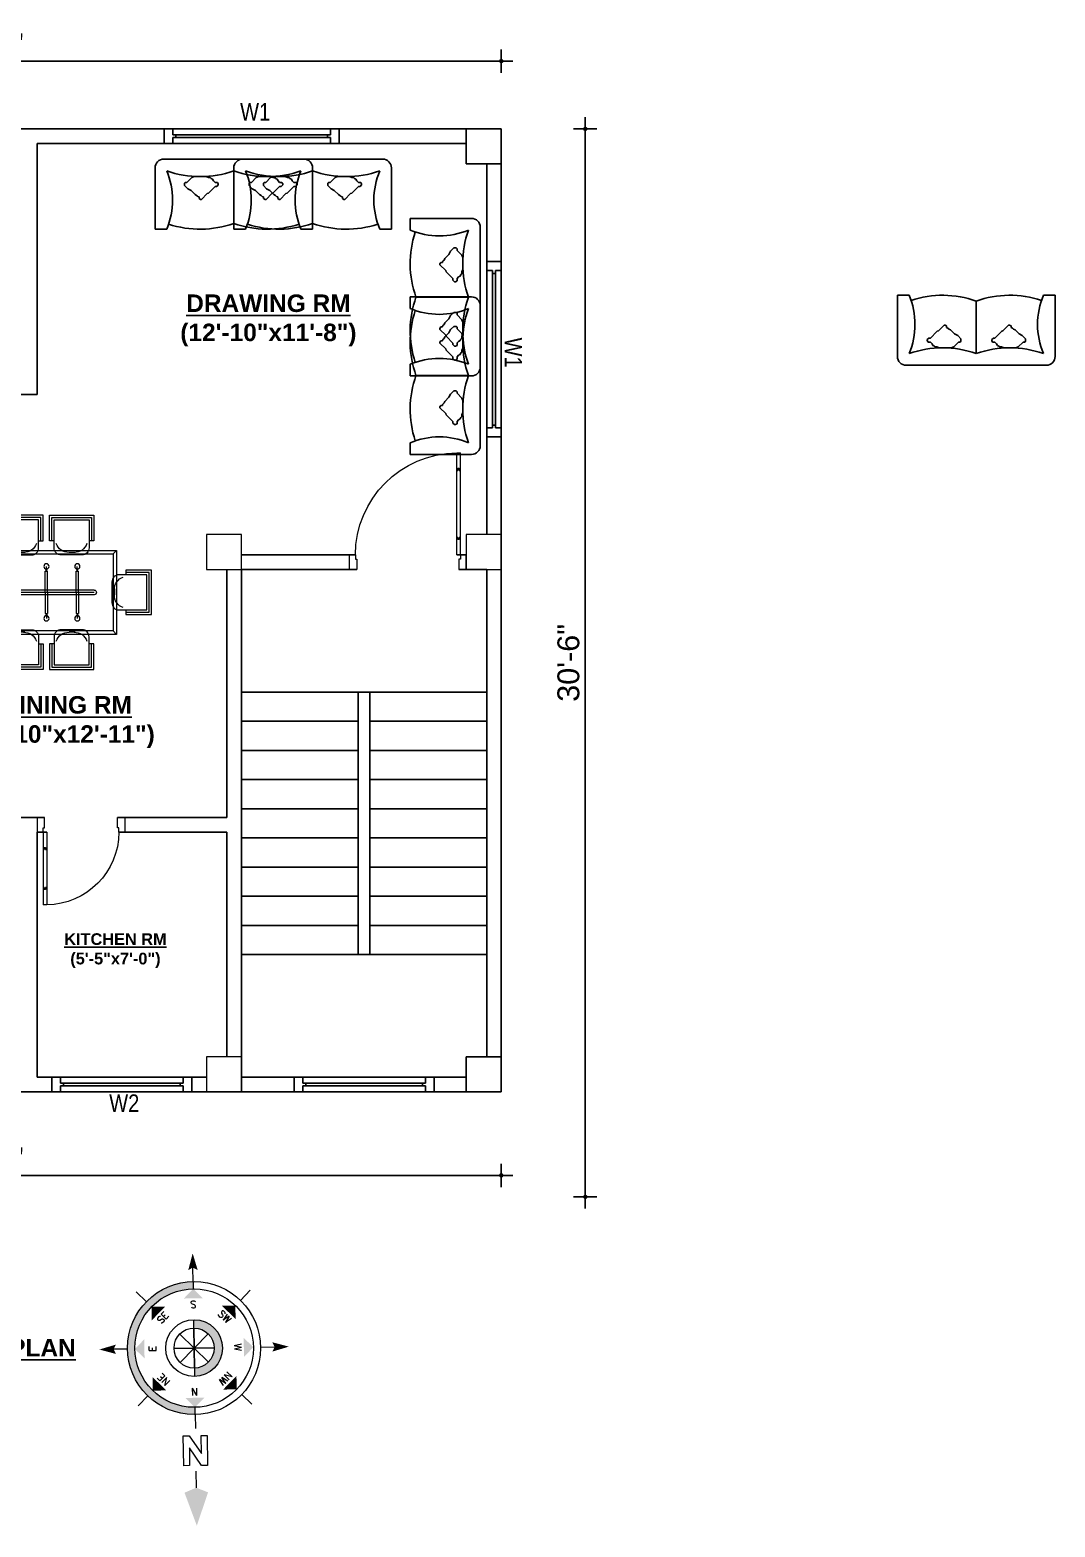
# Model space of a CAD drawing. Header units: inches. Extents: x -4010 to 92088, y -38563 to -1318.
# Drawn here: x 40185 to 40536, y -23849 to -23336 of the extents above; entities that cross this region are included whole.
import ezdxf
from ezdxf.enums import TextEntityAlignment as Align

# ---------------------------------------------------------------- set-up
doc = ezdxf.new("R2010")
doc.units = ezdxf.units.IN
doc.header["$MEASUREMENT"] = 0
doc.header["$PDMODE"] = 99
for name, color, linetype, lineweight in [('1-FOUNDATION DIM', 31, 'Continuous', 5), ('Colour 09', 210, 'Continuous', 9), ('DIM', 7, 'Continuous', 15), ('door', 132, 'Continuous', 15), ('fur', 70, 'Continuous', 5), ('WallHatch', 152, 'Continuous', 9)]:
    doc.layers.add(name, color=color, linetype=linetype, lineweight=lineweight)
for name, color, linetype in [('Brick wall', 3, 'Continuous'), ('col', 5, 'Continuous'), ('concrete OL', 5, 'Continuous'), ('Hatch', 3, 'Continuous'), ('TEX', 7, 'Continuous'), ('WINDOOR', 7, 'Continuous')]:
    doc.layers.add(name, color=color, linetype=linetype)
doc.styles.add('ARIAL', font='arial.ttf')
doc.styles.add('ROMANS', font='romans')
doc.styles.get("Standard").update_dxf_attribs({"font": 'ARIALN.TTF'})
doc.dimstyles.new('3-8', dxfattribs={"dimscale": 1.25, "dimtxt": 6, "dimasz": 2, "dimexe": 0.18, "dimexo": 6, "dimgap": 0, "dimtad": 0, "dimdec": 0, "dimzin": 3, "dimdsep": 46, "dimlunit": 3, "dimtxsty": 'ARIAL', "dimblk": 'DD', "dimcen": 1, "dimse1": 1, "dimse2": 1, "dimclrd": 256, "dimclrt": 256, "dimadec": 0, "dimazin": 0, "dimtfac": 0.5, "dimtdec": 0, "dimtmove": 2, "dimatfit": 0, "dimfxl": 0.18, "dimtvp": 0.75, "dimfrac": 1, "dimtolj": 1, "dimtzin": 0, "dimarcsym": 0})

# ---------------------------------------------------------------- blocks, each defined once
blk = doc.blocks.new('A$C30843580')
at = {"layer": 'Colour 09'}
for p, q in [((0, 12), (12, 12)), ((0, 0), (0, 12)), ((12, 12), (12, 0)), ((12, 0), (0, 0))]:
    blk.add_line(p, q, dxfattribs=at)
blk = doc.blocks.new('din-tab')
at = {"layer": 'fur'}
for p, q in [((-20.75, 12.96), (-18.75, 12.96)), ((-3.75, 12.96), (-1.75, 12.96)), ((2.86, 12.96), (0.86, 12.96)), ((19.86, 12.96), (17.86, 12.96)), ((-29, 7.43), (-30.5, 8.93)), ((-12.76, 8.04), (-10.17, 8.04)), ((8.85, 8.04), (11.44, 8.04)), ((28, 7.43), (29.5, 8.93)), ((-34.5, 0.43), (-34.5, -1.57)), ((-13.82, 0.61), (-13.7, 2.06)), ((-13.82, 0), (-13.82, 0.61)), ((-13.57, 0.61), (-13.7, 2.06)), ((-13.7, 0), (-13.7, 0.61)), ((-13.57, 0), (-13.57, 0.61)), ((0, 0), (-1, 0)), ((0, 0), (-1, 0)), ((-1, -9.07), (-1, 0)), ((-0.62, 0.61), (-0.5, 2.06)), ((-0.62, 0), (-0.62, 0.61)), ((-0.38, 0.61), (-0.5, 2.06)), ((-0.5, 0), (-0.5, 0.61)), ((-0.38, 0), (-0.38, 0.61)), ((0, -9.07), (0, 0)), ((13.2, 0), (12.2, 0)), ((13.2, 0), (12.2, 0)), ((12.2, -9.07), (12.2, 0)), ((12.57, 0.61), (12.7, 2.06)), ((12.57, 0), (12.57, 0.61)), ((12.82, 0.61), (12.7, 2.06)), ((12.7, 0), (12.7, 0.61)), ((12.82, 0), (12.82, 0.61)), ((13.2, -9.07), (13.2, 0)), ((33.5, 0.43), (33.5, -1.57)), ((-13.2, 0), (-14.2, 0)), ((-14.2, -9.07), (-14.2, 0)), ((-13.2, 0), (-14.2, 0)), ((-13.2, -9.07), (-13.2, 0)), ((-29.58, -7.55), (-29.58, -10.14)), ((-20.9, -8.07), (19.9, -8.07)), ((-20.9, -9.07), (19.9, -9.07)), ((-20.9, -10.07), (19.9, -10.07)), ((-14.2, -9.07), (-14.2, -18.14)), ((-13.2, -9.07), (-13.2, -18.14)), ((-1, -9.07), (-1, -18.14)), ((0, -9.07), (0, -18.14)), ((12.2, -9.07), (12.2, -18.14)), ((13.2, -9.07), (13.2, -18.14)), ((28.58, -7.55), (28.58, -10.14)), ((-34.5, -16.57), (-34.5, -18.57)), ((-13.2, -18.14), (-14.2, -18.14)), ((-13.82, -18.14), (-13.82, -18.75)), ((-13.82, -18.75), (-13.7, -20.2)), ((-13.7, -18.14), (-13.7, -18.75)), ((-13.57, -18.75), (-13.7, -20.2)), ((-13.57, -18.14), (-13.57, -18.75)), ((0, -18.14), (-1, -18.14)), ((-0.62, -18.14), (-0.62, -18.75)), ((-0.62, -18.75), (-0.5, -20.2)), ((-0.5, -18.14), (-0.5, -18.75)), ((-0.38, -18.75), (-0.5, -20.2)), ((-0.38, -18.14), (-0.38, -18.75)), ((13.2, -18.14), (12.2, -18.14)), ((12.57, -18.14), (12.57, -18.75)), ((12.57, -18.75), (12.7, -20.2)), ((12.7, -18.14), (12.7, -18.75)), ((12.82, -18.75), (12.7, -20.2)), ((12.82, -18.14), (12.82, -18.75)), ((33.5, -16.57), (33.5, -18.57)), ((-29, -25.57), (-30.5, -27.07)), ((28, -25.57), (29.5, -27.07)), ((-20.75, -31.09), (-18.75, -31.09)), ((-12.76, -26.17), (-10.17, -26.18)), ((-3.75, -31.09), (-1.75, -31.09)), ((2.86, -31.09), (0.86, -31.09)), ((8.85, -26.17), (11.44, -26.18)), ((19.86, -31.09), (17.86, -31.09))]:
    blk.add_line(p, q, dxfattribs=at)
for points in [[(-1.75, 12.96), (-1.75, 23.96), (-20.75, 23.96), (-20.75, 12.96)], [(-2.75, 12.96), (-2.75, 22.96), (-19.75, 22.96), (-19.75, 12.96)], [(0.86, 12.96), (0.86, 23.96), (19.86, 23.96), (19.86, 12.96)], [(1.86, 12.96), (1.86, 22.96), (18.86, 22.96), (18.86, 12.96)], [(-34.5, -18.57), (-45.5, -18.57), (-45.5, 0.43), (-34.5, 0.43)], [(33.5, -18.57), (44.5, -18.57), (44.5, 0.43), (33.5, 0.43)], [(-34.5, -17.57), (-44.5, -17.57), (-44.5, -0.57), (-34.5, -0.57)], [(33.5, -17.57), (43.5, -17.57), (43.5, -0.57), (33.5, -0.57)], [(-1.75, -31.09), (-1.75, -42.09), (-20.75, -42.09), (-20.75, -31.09)], [(-2.75, -31.09), (-2.75, -41.09), (-19.75, -41.09), (-19.75, -31.09)], [(0.86, -31.09), (0.86, -42.09), (19.86, -42.09), (19.86, -31.09)], [(1.86, -31.09), (1.86, -41.09), (18.86, -41.09), (18.86, -31.09)]]:
    blk.add_lwpolyline(points, dxfattribs=at)
for points in [[(-3.75, 21.96), (-18.75, 21.96), (-18.75, 9.96, 0.414214), (-15.75, 6.96), (-6.75, 6.96, 0.414214), (-3.75, 9.96)], [(2.86, 21.96), (17.86, 21.96), (17.86, 9.96, -0.414214), (14.86, 6.96), (5.86, 6.96, -0.414214), (2.86, 9.96)], [(-43.5, -16.57), (-43.5, -1.57), (-31.5, -1.57, -0.414214), (-28.5, -4.57), (-28.5, -13.57, -0.414214), (-31.5, -16.57)], [(42.5, -16.57), (42.5, -1.57), (30.5, -1.57, 0.414214), (27.5, -4.57), (27.5, -13.57, 0.414214), (30.5, -16.57)], [(-3.75, -40.09), (-18.75, -40.09), (-18.75, -28.09, -0.414214), (-15.75, -25.09), (-6.75, -25.09, -0.414214), (-3.75, -28.09)], [(2.86, -40.09), (17.86, -40.09), (17.86, -28.09, 0.414214), (14.86, -25.09), (5.86, -25.09, 0.414214), (2.86, -28.09)]]:
    blk.add_lwpolyline(points, format="xyb", close=True, dxfattribs=at)
for points in [[(-30.5, -27.07), (29.5, -27.07), (29.5, 8.93), (-30.5, 8.93)], [(-29, -25.57), (28, -25.57), (28, 7.43), (-29, 7.43)]]:
    blk.add_lwpolyline(points, close=True, dxfattribs=at)
for centre in [(-13.7, 2.06), (-0.5, 2.06), (12.7, 2.06), (-13.7, -20.2), (-0.5, -20.2), (12.7, -20.2)]:
    blk.add_circle(centre, 1.11, dxfattribs=at)
for centre, radius, start, end in [((-12.57, 13.52), 5.48, 197.54496, 272.62297), ((-9.92, 13.52), 5.48, 267.37703, 342.45504), ((9.04, 13.52), 5.48, 197.54496, 272.62297), ((11.69, 13.52), 5.48, 267.37703, 342.45504), ((-35.06, -7.74), 5.48, 357.37703, 72.45504), ((34.06, -7.74), 5.48, 107.54496, 182.62297), ((-35.06, -10.39), 5.48, 287.54496, 2.62297), ((-20.9, -9.07), 1, 90, 270), ((19.9, -9.07), 1, 270, 90), ((34.06, -10.39), 5.48, 177.37703, 252.45504), ((-12.57, -31.65), 5.48, 87.37703, 162.45504), ((-9.92, -31.65), 5.48, 17.54496, 92.62297), ((9.04, -31.65), 5.48, 87.37703, 162.45504), ((11.69, -31.65), 5.48, 17.54496, 92.62297)]:
    blk.add_arc(centre, radius, start, end, dxfattribs=at)
blk = doc.blocks.new('Anno_North_J_Metric')
at = {"linetype": 'ByBlock', "lineweight": -2}
h = blk.add_hatch(color=0, dxfattribs=at)
h.paths.add_polyline_path([(-4.17, 0), (-4.68, 0, 1), (4.68, 0), (4.17, 0, -1)])
h.paths.add_polyline_path([(1.41, 0), (2, 0, 1), (-2, 0), (-1.41, 0, -1)])
at = {"color": 0, "linetype": 'ByBlock', "lineweight": -2}
for p, q in [((0, 4.68), (0, 5.67)), ((-3.31, 3.31), (-4.01, 4.01)), ((3.31, 3.31), (4.01, 4.01)), ((0, 1.41), (0, -1.41)), ((0, -1.41), (0, 1.41)), ((-4.68, 0), (-5.67, 0)), ((-4.68, 0), (-4.17, 0)), ((-1.41, 0), (-2, 0)), ((-1.41, 0), (1.41, 0)), ((1.41, 0), (-1.41, 0)), ((-1, 1), (1, -1)), ((-1, -1), (1, 1)), ((1, -1), (-1, 1)), ((1, 1), (-1, -1)), ((1.41, 0), (2, 0)), ((4.68, 0), (4.17, 0)), ((4.68, 0), (5.67, 0)), ((6.17, 0.4), (6.17, 0.82)), ((6.17, 0.82), (8.27, 0.82)), ((7.43, 0.4), (6.17, 0.4)), ((6.17, -0.44), (7.43, 0.4)), ((8.27, 0.4), (7.01, -0.44)), ((8.27, 0.82), (8.27, 0.4)), ((8.67, 0), (9.83, 0)), ((6.17, -0.86), (6.17, -0.44)), ((8.27, -0.86), (6.17, -0.86)), ((7.01, -0.44), (8.27, -0.44)), ((8.27, -0.44), (8.27, -0.86)), ((-3.31, -3.31), (-4.01, -4.01)), ((3.31, -3.31), (4.01, -4.01)), ((0, -4.68), (0, -5.67))]:
    blk.add_line(p, q, dxfattribs=at)
for radius in [4.68, 4.17, 2, 1.41]:
    blk.add_circle((0, 0), radius, dxfattribs=at)
for points in [[(-0.33, 5.5), (0, 5.67), (0, 6.67)], [(0, 6.67), (0.33, 5.5), (0, 5.67)], [(0, 4.17), (0.67, 3.5), (-0.67, 3.5)], [(-2.95, 2.95), (-2, 2.95), (-2.95, 2)], [(2.95, 2.95), (2.95, 2), (2, 2.95)], [(-6.67, 0), (-5.5, 0.33), (-5.67, 0)], [(-5.5, -0.33), (-5.67, 0), (-6.67, 0)], [(-4.17, 0), (-3.5, 0.67), (-3.5, -0.67)], [(4.17, 0), (3.5, -0.67), (3.5, 0.67)], [(12.5, 0), (10.17, 0.83), (9.83, 0)], [(9.83, 0), (10.17, -0.83), (12.5, 0)], [(-2.95, -2.95), (-2.95, -2), (-2, -2.95)], [(2.95, -2.95), (2, -2.95), (2.95, -2)], [(0, -4.17), (-0.67, -3.5), (0.67, -3.5)], [(0, -6.67), (-0.33, -5.5), (0, -5.67)], [(0.33, -5.5), (0, -5.67), (0, -6.67)]]:
    blk.add_solid(points, dxfattribs=at)
at = {"color": 0, "linetype": 'ByBlock', "lineweight": -2, "style": 'ROMANS'}
blk.add_text('W', height=0.5, dxfattribs=at).set_placement((0, 2.83), align=Align.CENTER)
for s, rotation, p in [('SW', 45, (-2, 2)), ('NW', 315, (2, 2)), ('S', 270, (-3.33, 0)), ('N', 270, (2.83, 0)), ('SE', 135, (-2, -2)), ('NE', 225, (2, -2)), ('E', 180, (0, -2.67))]:
    blk.add_text(s, height=0.5, rotation=rotation, dxfattribs=at).set_placement(p, align=Align.CENTER)
blk = doc.blocks.new('DD')
for p, q in [((-1.6, 0), (1.6, 0)), ((0, 1.6), (0, -1.6))]:
    blk.add_line(p, q)
at = {"const_width": 0.3}
blk.add_lwpolyline([(-0.15, 0, 1), (0.15, 0, 1)], format="xyb", close=True, dxfattribs=at)
blk = doc.blocks.new('*D750')
at = {"layer": 'col', "lineweight": -2}
blk.add_line((39995.08, -23728.43), (40344.08, -23728.43), dxfattribs=at)
at = {"layer": 'Defpoints', "color": 0}
for p in [(39992.58, -23699.79), (40346.58, -23699.79), (40346.58, -23728.43)]:
    blk.add_point(p, dxfattribs=at)
at = {"layer": 'col', "lineweight": -2, "xscale": 2.5, "yscale": 2.5, "zscale": 2.5, "rotation": 180}
blk.add_blockref('DD', (39992.58, -23728.43), dxfattribs=at)
at = {"layer": 'col', "lineweight": -2, "xscale": 2.5, "yscale": 2.5, "zscale": 2.5}
blk.add_blockref('DD', (40346.58, -23728.43), dxfattribs=at)
at = {"layer": 'col', "insert": (40169.58, -23722.68), "char_height": 7.5, "attachment_point": 5, "style": 'ARIAL'}
blk.add_mtext('\\A1;29\'-6"', dxfattribs=at)
blk = doc.blocks.new('*D751')
at = {"layer": 'col', "lineweight": -2}
blk.add_line((40375.36, -23733.29), (40375.36, -23372.29), dxfattribs=at)
at = {"layer": 'Defpoints', "color": 0}
for p in [(40346.58, -23369.79), (40375.36, -23369.79), (40346.58, -23735.79)]:
    blk.add_point(p, dxfattribs=at)
at = {"layer": 'col', "lineweight": -2, "xscale": 2.5, "yscale": 2.5, "zscale": 2.5}
for p, rotation in [((40375.36, -23369.79), 90), ((40375.36, -23735.79), 270)]:
    blk.add_blockref('DD', p, dxfattribs=dict(at, rotation=rotation))
at = {"layer": 'col', "insert": (40369.61, -23552.79), "char_height": 7.5, "attachment_point": 5, "rotation": 90, "style": 'ARIAL'}
blk.add_mtext('\\A1;30\'-6"', dxfattribs=at)
blk = doc.blocks.new('*D752')
at = {"layer": 'col', "lineweight": -2}
blk.add_line((39995.08, -23346.54), (40344.08, -23346.54), dxfattribs=at)
at = {"layer": 'Defpoints', "color": 0}
for p in [(40346.58, -23346.54), (39992.58, -23369.79), (40346.58, -23369.79)]:
    blk.add_point(p, dxfattribs=at)
at = {"layer": 'col', "lineweight": -2, "xscale": 2.5, "yscale": 2.5, "zscale": 2.5, "rotation": 180}
blk.add_blockref('DD', (39992.58, -23346.54), dxfattribs=at)
at = {"layer": 'col', "lineweight": -2, "xscale": 2.5, "yscale": 2.5, "zscale": 2.5}
blk.add_blockref('DD', (40346.58, -23346.54), dxfattribs=at)
at = {"layer": 'col', "insert": (40169.58, -23340.8), "char_height": 7.5, "attachment_point": 5, "style": 'ARIAL'}
blk.add_mtext('\\A1;29\'-6"', dxfattribs=at)
blk = doc.blocks.new("Windoo 4'")
at = {"layer": 'WINDOOR'}
for p, q in [((24, 5), (-24, 5)), ((-24, 5), (-24, 0)), ((24, 0), (-24, 0)), ((-24, 0), (-21, 0)), ((-21, 5), (-21, 3)), ((21, 3), (-21, 3)), ((21, 2), (-21, 2)), ((-21, 2), (-21, 0)), ((-20, 3), (-20, 2)), ((20, 3), (20, 2)), ((24, 5), (21, 5)), ((21, 5), (21, 3)), ((21, 2), (21, 0)), ((21, 0), (24, 0)), ((24, 5), (24, 0))]:
    blk.add_line(p, q, dxfattribs=at)
blk = doc.blocks.new('D30')
at = {"layer": 'door'}
for p, q in [((2, 5), (2, 29.97)), ((3.25, 29.97), (2, 29.97)), ((3.25, 5), (3.25, 29.97)), ((2.4, 23.97), (2, 23.97)), ((2.4, 23.97), (2.4, 24.72)), ((2.85, 24.72), (2.4, 24.72)), ((2.85, 23.97), (2.85, 24.72)), ((3.25, 23.97), (2.85, 23.97)), ((2, 11), (2.4, 11)), ((2.4, 10.25), (2.4, 11)), ((2.85, 10.25), (2.85, 11)), ((2.85, 11), (3.25, 11)), ((2.4, 10.25), (2.85, 10.25)), ((0, 0), (0, 5)), ((0, 5), (2, 5)), ((2.5, 0), (0, 0)), ((2, 5), (2, 3.5)), ((2, 5), (3.25, 5)), ((2, 3.5), (2.5, 3.5)), ((2.5, 3.5), (2.5, 0)), ((28, 3.5), (27.5, 3.5)), ((27.5, 3.5), (27.5, 0)), ((27.5, 0), (30, 0)), ((30, 5), (28, 5)), ((28, 5), (28, 3.5)), ((30, 0), (30, 5))]:
    blk.add_line(p, q, dxfattribs=at)
blk.add_arc((2.89, 4.86), 25.11, 0.3204, 89.1727, dxfattribs=at)
blk = doc.blocks.new('ffghfh')
at = {"layer": 'Hatch'}
for p, q in [((340.55, 1314.27), (340.84, 1315.06)), ((340.56, 1310.16), (340.55, 1314.27)), ((340.84, 1315.06), (340.85, 1315.65)), ((340.85, 1315.65), (341.14, 1315.93)), ((341.14, 1315.93), (341.4, 1316.46)), ((341.4, 1316.46), (341.97, 1316.75)), ((341.97, 1316.75), (342.51, 1317.29)), ((342.51, 1318.1), (343.07, 1318.39)), ((342.51, 1317.29), (342.51, 1318.1)), ((343.07, 1318.39), (343.35, 1318.39)), ((343.35, 1318.39), (343.9, 1317.84)), ((343.9, 1317.84), (343.91, 1317.3)), ((343.91, 1317.3), (346.11, 1315.11)), ((346.11, 1315.11), (346.24, 1314.99)), ((346.24, 1314.99), (346.36, 1314.57)), ((346.36, 1314.57), (348.35, 1312.64)), ((340.86, 1309.31), (340.56, 1310.16)), ((342.51, 1307.66), (340.86, 1309.31)), ((345.29, 1309.04), (344.74, 1307.93)), ((346.7, 1310.42), (345.29, 1309.04)), ((346.96, 1310.97), (346.7, 1310.42)), ((347.25, 1311.24), (346.96, 1310.97)), ((347.31, 1311.34), (347.25, 1311.24)), ((347.52, 1311.79), (347.31, 1311.34)), ((348.08, 1311.79), (347.52, 1311.79)), ((348.36, 1312.3), (348.08, 1311.79)), ((348.35, 1312.64), (348.36, 1312.3)), ((342.51, 1307.11), (342.51, 1307.66)), ((342.79, 1306.85), (342.51, 1307.11)), ((343.61, 1306.84), (342.79, 1306.85)), ((344.74, 1307.93), (343.61, 1306.84))]:
    blk.add_line(p, q, dxfattribs=at)
blk = doc.blocks.new('4')
for p, q in [((-3, 27), (18, 27)), ((18, 23), (18, 27)), ((-6, -24), (-6, 24)), ((-2, 0), (16, 0)), ((18, -27), (18, -23)), ((-3, -27), (18, -27))]:
    blk.add_line(p, q)
for centre, radius, start, end in [((-3, 24), 3, 90, 180), ((-34.06, 11.5), 34.06, 340.2684, 19.7316), ((8, 47), 26, 247.3801, 292.6199), ((-16.37, 11.55), 34.37, 340.359, 18.2998), ((-16.37, -11.55), 34.37, 341.7002, 19.641), ((-34.06, -11.5), 34.06, 340.2684, 19.7316), ((-3, -24), 3, 180, 270), ((8, -47), 26, 67.3801, 112.6199)]:
    blk.add_arc(centre, radius, start, end)
at = {"extrusion": (0, 0, -1), "zscale": -1, "rotation": 180}
for p in [(340.56, 1323.71), (340.56, 1301.6)]:
    blk.add_blockref('ffghfh', p, dxfattribs=at)
blk = doc.blocks.new('W-1')
at = {"layer": 'WINDOOR'}
for p, q in [((-60, 0), (-60, -5)), ((-60, 0), (-57, 0)), ((-60, 0), (0, 0)), ((-57, 0), (-57, -2)), ((-3, 0), (-3, -2)), ((0, 0), (0, -5)), ((-57, -5), (-60, -5)), ((-60, -5), (0, -5)), ((-57, -2), (-3, -2)), ((-57, -3), (-57, -5)), ((-57, -3), (-3, -3)), ((-56, -2), (-56, -3)), ((-4, -2), (-4, -3)), ((-3, -3), (-3, -5)), ((0, -5), (-3, -5))]:
    blk.add_line(p, q, dxfattribs=at)
blk = doc.blocks.new('D40')
at = {"layer": 'door'}
for p, q in [((2, 5), (2, 39.97)), ((3.25, 39.97), (2, 39.97)), ((3.25, 5), (3.25, 39.97)), ((2.4, 33.97), (2, 33.97)), ((2.4, 33.97), (2.4, 34.72)), ((2.85, 34.72), (2.4, 34.72)), ((2.85, 33.97), (2.85, 34.72)), ((3.25, 33.97), (2.85, 33.97)), ((2, 11), (2.4, 11)), ((2.4, 10.25), (2.4, 11)), ((2.85, 10.25), (2.85, 11)), ((2.85, 11), (3.25, 11)), ((2.4, 10.25), (2.85, 10.25)), ((0, 0), (0, 5)), ((0, 5), (2, 5)), ((2.5, 0), (0, 0)), ((2, 5), (2, 3.5)), ((2, 5), (3.25, 5)), ((2, 3.5), (2.5, 3.5)), ((2.5, 3.5), (2.5, 0)), ((38, 3.5), (37.5, 3.5)), ((37.5, 3.5), (37.5, 0)), ((37.5, 0), (40, 0)), ((40, 5), (38, 5)), ((38, 5), (38, 3.5)), ((40, 0), (40, 5))]:
    blk.add_line(p, q, dxfattribs=at)
blk.add_arc((2.88, 4.86), 35.12, 0.2318, 89.393, dxfattribs=at)

msp = doc.modelspace()

# ---------------------------------------------------------------- linework, layer by layer
at = {"layer": 'Brick wall'}
for p, q in [((39992.578, -23369.788), (40346.578, -23369.788)), ((40346.578, -23369.788), (40346.578, -23699.788)), ((40187.578, -23374.788), (40235.578, -23374.788)), ((40187.578, -23374.788), (40334.578, -23374.788)), ((40187.578, -23460.788), (40187.578, -23374.788)), ((40341.578, -23381.788), (40341.578, -23455.788)), ((40341.578, -23381.788), (40341.578, -23508.788)), ((40134.578, -23460.788), (40187.578, -23460.788)), ((40296.578, -23515.788), (40257.578, -23515.788)), ((40334.578, -23515.788), (40331.328, -23515.788)), ((40252.578, -23520.788), (40252.578, -23605.788)), ((40257.578, -23520.788), (40257.578, -23699.788)), ((40297.078, -23520.788), (40257.578, -23520.788)), ((40341.578, -23520.788), (40332.078, -23520.788)), ((40341.578, -23520.788), (40341.578, -23687.788)), ((40341.578, -23520.788), (40341.578, -23538.788)), ((40257.578, -23545.788), (40257.578, -23550.788)), ((40252.578, -23550.788), (40252.578, -23552.788)), ((40341.578, -23562.788), (40257.578, -23562.788)), ((40297.578, -23572.788), (40257.578, -23572.788)), ((40341.578, -23572.788), (40301.578, -23572.788)), ((40297.578, -23582.788), (40257.578, -23582.788)), ((40341.578, -23582.788), (40301.578, -23582.788)), ((40297.578, -23592.788), (40257.578, -23592.788)), ((40341.578, -23592.788), (40301.578, -23592.788)), ((40190.078, -23605.788), (40162.078, -23605.788)), ((40252.578, -23605.788), (40215.078, -23605.788)), ((40297.578, -23602.788), (40257.578, -23602.788)), ((40341.578, -23602.788), (40301.578, -23602.788)), ((40187.578, -23694.788), (40187.578, -23610.788)), ((40190.828, -23610.788), (40187.578, -23610.788)), ((40252.578, -23610.788), (40215.578, -23610.788)), ((40252.578, -23610.788), (40252.578, -23687.788)), ((40297.578, -23612.788), (40257.578, -23612.788)), ((40341.578, -23612.788), (40301.578, -23612.788)), ((40297.578, -23622.788), (40257.578, -23622.788)), ((40341.578, -23622.788), (40301.578, -23622.788)), ((40297.578, -23632.788), (40257.578, -23632.788)), ((40341.578, -23632.788), (40301.578, -23632.788)), ((40297.578, -23642.788), (40257.578, -23642.788)), ((40341.578, -23642.788), (40301.578, -23642.788)), ((40341.578, -23652.788), (40257.578, -23652.788)), ((40245.578, -23694.788), (40187.578, -23694.788)), ((40245.578, -23694.788), (40243.078, -23694.788)), ((40334.578, -23694.788), (40257.578, -23694.788)), ((40252.578, -23699.788), (40116.143, -23699.788)), ((40257.578, -23699.788), (40242.328, -23699.788)), ((40346.578, -23699.788), (40252.578, -23699.788)), ((40346.578, -23699.788), (40341.578, -23699.788))]:
    msp.add_line(p, q, dxfattribs=at)
at = {"layer": 'col'}
for p, q in [((40297.578, -23562.788), (40297.578, -23652.788)), ((40301.578, -23562.788), (40301.578, -23652.788))]:
    msp.add_line(p, q, dxfattribs=at)

# ---------------------------------------------------------------- block references
at = {"layer": '1-FOUNDATION DIM', "xscale": -1}
msp.add_blockref('D40', (40334.578, -23520.788), dxfattribs=at)
at = {"layer": '1-FOUNDATION DIM', "xscale": -1, "rotation": 180}
msp.add_blockref('D30', (40187.578, -23605.788), dxfattribs=at)
at = {"layer": 'Brick wall'}
for p in [(40216.578, -23699.788), (40299.578, -23699.788)]:
    msp.add_blockref("Windoo 4'", p, dxfattribs=at)
at = {"layer": 'Colour 09'}
for p in [(40334.578, -23381.788), (40334.578, -23699.788)]:
    msp.add_blockref('A$C30843580', p, dxfattribs=at)
at = {"layer": 'Colour 09', "xscale": -1}
for p in [(40346.578, -23381.788), (40257.578, -23520.788), (40346.578, -23520.788), (40257.578, -23699.788), (40346.578, -23699.788)]:
    msp.add_blockref('A$C30843580', p, dxfattribs=at)
at = {"layer": 'concrete OL', "color": 0, "linetype": 'ByBlock', "lineweight": 20, "xscale": -1}
for p, rotation in [((40254.935, -23386.156), 90), ((40281.935, -23386.156), 90), ((40509.328, -23444.806), 270)]:
    msp.add_blockref('4', p, dxfattribs=dict(at, rotation=rotation))
for p in [(40333.357, -23427.464), (40333.357, -23454.341)]:
    msp.add_blockref('4', p, dxfattribs=at)
at = {"layer": 'DIM', "ltscale": 500000, "xscale": 4.868047777727153, "yscale": 4.868047777723405, "zscale": 4.868047795855299, "rotation": 270.8671012842792}
msp.add_blockref('Anno_North_J_Metric', (40241.332, -23787.624), dxfattribs=at)
at = {"layer": 'WallHatch', "color": 0, "linetype": 'ByBlock', "lineweight": 20, "extrusion": (3.17396e-14, 1.81571e-14, -1), "xscale": 0.8000000000029104, "yscale": 0.8000000000174623, "zscale": 0.8}
msp.add_blockref('din-tab', (-40190.349, -23521.368), dxfattribs=at)
at = {"layer": 'WINDOOR', "ltscale": 10}
msp.add_blockref('W-1', (40291.078, -23369.788), dxfattribs=at)
at = {"layer": 'WINDOOR', "ltscale": 10, "rotation": 270}
msp.add_blockref('W-1', (40346.578, -23475.288), dxfattribs=at)

# ---------------------------------------------------------------- texts
at = {"layer": 'TEX', "linetype": 'ByBlock', "char_height": 6, "width": 18.77154, "attachment_point": 1}
for s, insert in [('{\\fArial Narrow|b0|i0|c0|p34;W1}', (40257.089, -23360.937)), ('W2', (40212.233, -23700.685))]:
    msp.add_mtext(s, dxfattribs=dict(at, insert=insert))
at = {"layer": 'TEX'}
for s, insert, char_height, width, attachment_point in [('{\\fArial|b1|i0|c0|p34;\\LDRAWING RM \\P\\l(12\'-10"x11\'-8")}', (40266.783, -23435.434), 6, 86.60934, 5), ('{\\fArial|b1|i0|c0|p34;\\LDINING RM\\P\\l(9\'-10"x12\'-11")}', (40197.665, -23573.077), 6, 77.58745, 5), ('{\\fArial|b1|i0|c0|p34;\\LKITCHEN RM\\P\\l(5\'-5"x7\'-0")}', (40214.371, -23651.398), 4, 86.60934, 5), ('{\\fArial Rounded MT Bold|b0|i0|c0|p34;\\LGROUND  FLOOR PLAN\\P\\fArial|b0|i0|c0|p34;\\l(Scale: 1:100)}', (40104.397, -23784.488), 6, 271.47295, 1)]:
    msp.add_mtext(s, dxfattribs=dict(at, insert=insert, char_height=char_height, width=width, attachment_point=attachment_point))
at = {"layer": 'TEX', "linetype": 'ByBlock', "insert": (40347.727, -23441.299), "char_height": 6, "width": 18.77154, "attachment_point": 7, "rotation": 270}
msp.add_mtext('{\\fArial Narrow|b0|i0|c0|p34;W1}', dxfattribs=at)

# ---------------------------------------------------------------- dimensions: what is measured, and where the dimension line sits
at = {"layer": 'col'}
for base, p1, p2, picture, middle in [((40346.578, -23346.539), (39992.578, -23369.788), (40346.578, -23369.788), '*D752', (40169.578, -23340.795)), ((40346.578, -23728.426), (39992.578, -23699.788), (40346.578, -23699.788), '*D750', (40169.578, -23722.682))]:
    dim = msp.add_linear_dim(base=base, p1=p1, p2=p2, dimstyle='3-8', dxfattribs=at)
    dim.commit()
    dim.dimension.update_dxf_attribs({"geometry": picture, "text_midpoint": middle})
dim = msp.add_linear_dim(base=(40375.358, -23369.788), p1=(40346.578, -23735.788), p2=(40346.578, -23369.788), angle=90, dimstyle='3-8', dxfattribs=at)
dim.commit()
dim.dimension.update_dxf_attribs({"geometry": '*D751', "text_midpoint": (40369.611, -23552.788)})

doc.saveas('drawing.dxf')
